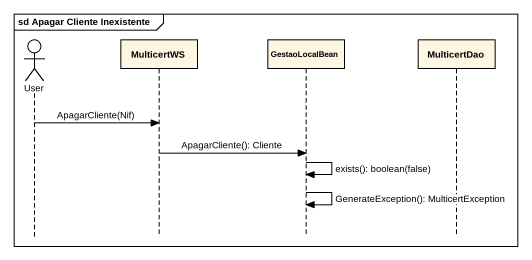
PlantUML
@startuml
mainframe sd Apagar Cliente Inexistente
hide footbox
actor User
participant MulticertWS
participant GestaoLocalBean
participant MulticertDao

User -> MulticertWS : ApagarCliente(Nif)
MulticertWS -> GestaoLocalBean : ApagarCliente(): Cliente
GestaoLocalBean -> GestaoLocalBean : exists(): boolean(false)
GestaoLocalBean -> GestaoLocalBean : GenerateException(): MulticertException
@enduml
